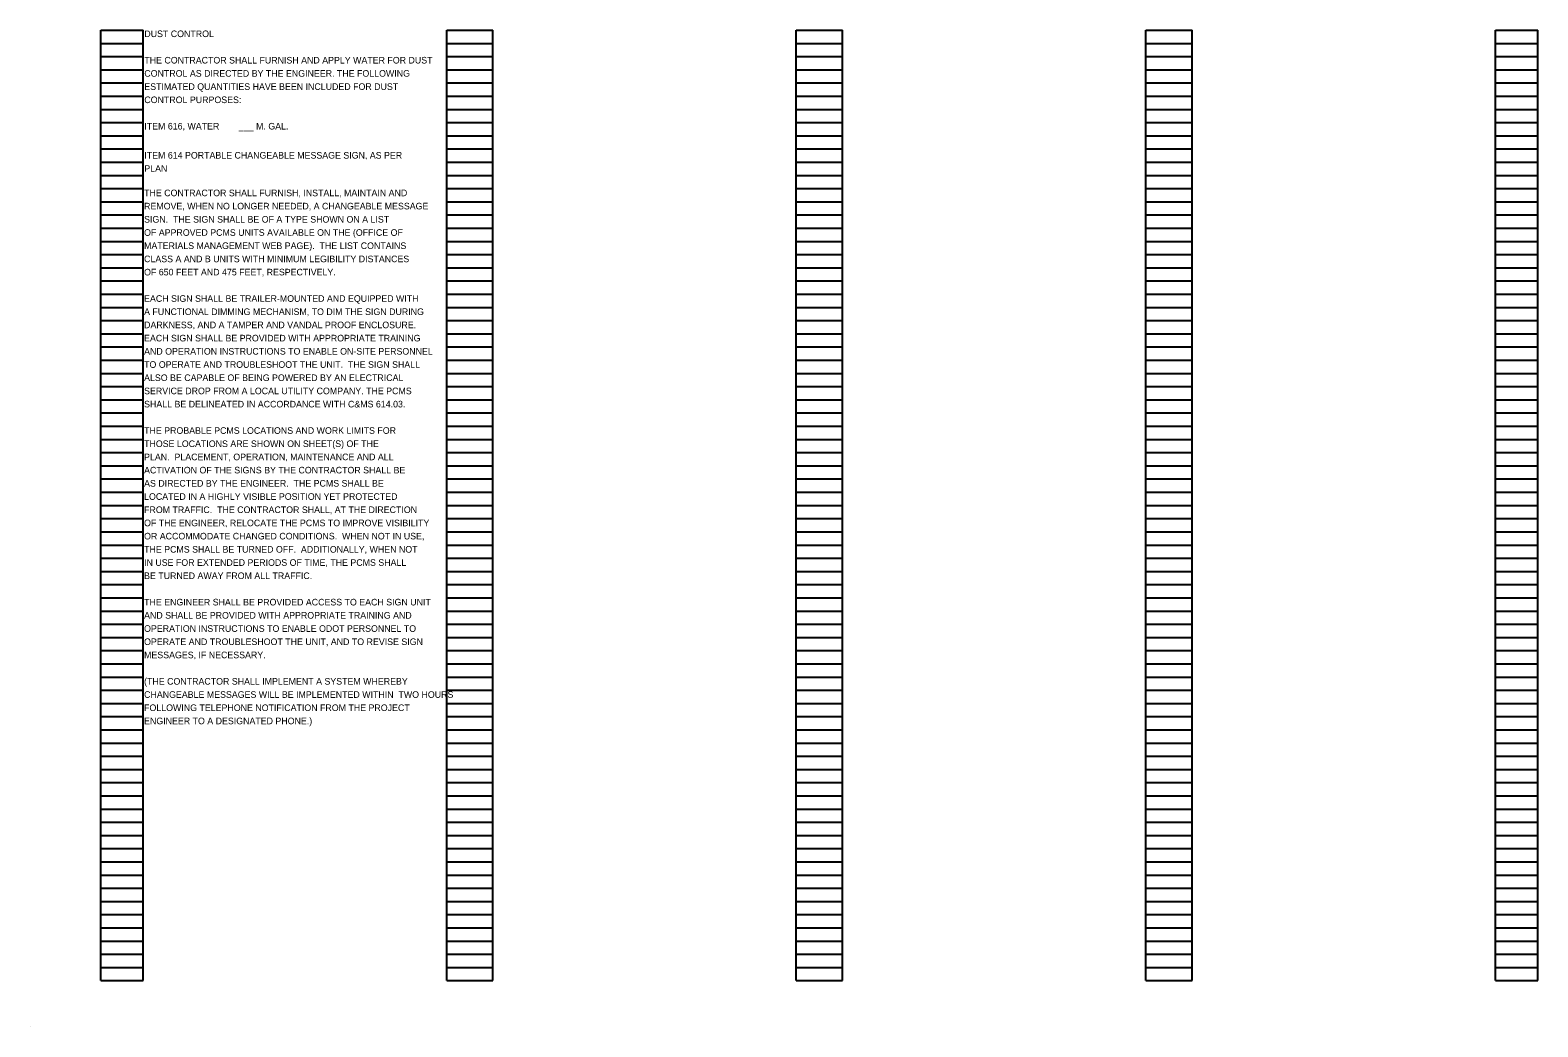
# Model space of a CAD drawing. Extents: x -68 to 43, y 0 to 22.
# Drawn here: x -68.29 to -36.29, y 0 to 21.14 of the extents above; entities that cross this region are included whole.
import ezdxf

# ---------------------------------------------------------------- set-up
doc = ezdxf.new("R2010")
doc.units = 0
for name, color, linetype in [('SH_Data', 7, 'Continuous'), ('SH_Text', 7, 'Continuous'), ('TX_P_Misc', 7, 'Continuous')]:
    doc.layers.add(name, color=color, linetype=linetype)

msp = doc.modelspace()

# ---------------------------------------------------------------- linework, layer by layer
at = {"layer": 'SH_Data'}
for p, q in [((-66.79, 0.98), (-66.79, 21.14)), ((-66.79, 21.14), (-65.89, 21.14)), ((-65.89, 0.98), (-65.89, 21.14)), ((-59.45, 0.98), (-59.45, 21.14)), ((-59.45, 21.14), (-58.47, 21.14)), ((-58.47, 0.98), (-58.47, 21.14)), ((-52.03, 0.98), (-52.03, 21.14)), ((-52.03, 21.14), (-51.05, 21.14)), ((-51.05, 0.98), (-51.05, 21.14)), ((-44.61, 0.98), (-44.61, 21.14)), ((-44.61, 21.14), (-43.63, 21.14)), ((-43.63, 0.98), (-43.63, 21.14)), ((-37.19, 0.98), (-37.19, 21.14)), ((-37.19, 21.14), (-36.29, 21.14)), ((-36.29, 0.98), (-36.29, 21.14)), ((-66.79, 20.86), (-65.89, 20.86)), ((-59.45, 20.86), (-58.47, 20.86)), ((-52.03, 20.86), (-51.05, 20.86)), ((-44.61, 20.86), (-43.63, 20.86)), ((-37.19, 20.86), (-36.29, 20.86)), ((-66.79, 20.58), (-65.89, 20.58)), ((-59.45, 20.58), (-58.47, 20.58)), ((-52.03, 20.58), (-51.05, 20.58)), ((-44.61, 20.58), (-43.63, 20.58)), ((-37.19, 20.58), (-36.29, 20.58)), ((-66.79, 20.3), (-65.89, 20.3)), ((-59.45, 20.3), (-58.47, 20.3)), ((-52.03, 20.3), (-51.05, 20.3)), ((-44.61, 20.3), (-43.63, 20.3)), ((-37.19, 20.3), (-36.29, 20.3)), ((-66.79, 20.02), (-65.89, 20.02)), ((-59.45, 20.02), (-58.47, 20.02)), ((-52.03, 20.02), (-51.05, 20.02)), ((-44.61, 20.02), (-43.63, 20.02)), ((-37.19, 20.02), (-36.29, 20.02)), ((-66.79, 19.74), (-65.89, 19.74)), ((-59.45, 19.74), (-58.47, 19.74)), ((-52.03, 19.74), (-51.05, 19.74)), ((-44.61, 19.74), (-43.63, 19.74)), ((-37.19, 19.74), (-36.29, 19.74)), ((-66.79, 19.46), (-65.89, 19.46)), ((-59.45, 19.46), (-58.47, 19.46)), ((-52.03, 19.46), (-51.05, 19.46)), ((-44.61, 19.46), (-43.63, 19.46)), ((-37.19, 19.46), (-36.29, 19.46)), ((-66.79, 19.18), (-65.89, 19.18)), ((-66.79, 18.9), (-65.89, 18.9)), ((-59.45, 19.18), (-58.47, 19.18)), ((-59.45, 18.9), (-58.47, 18.9)), ((-52.03, 19.18), (-51.05, 19.18)), ((-52.03, 18.9), (-51.05, 18.9)), ((-44.61, 19.18), (-43.63, 19.18)), ((-44.61, 18.9), (-43.63, 18.9)), ((-37.19, 19.18), (-36.29, 19.18)), ((-37.19, 18.9), (-36.29, 18.9)), ((-66.79, 18.62), (-65.89, 18.62)), ((-59.45, 18.62), (-58.47, 18.62)), ((-52.03, 18.62), (-51.05, 18.62)), ((-44.61, 18.62), (-43.63, 18.62)), ((-37.19, 18.62), (-36.29, 18.62)), ((-66.79, 18.34), (-65.89, 18.34)), ((-59.45, 18.34), (-58.47, 18.34)), ((-52.03, 18.34), (-51.05, 18.34)), ((-44.61, 18.34), (-43.63, 18.34)), ((-37.19, 18.34), (-36.29, 18.34)), ((-66.79, 18.06), (-65.89, 18.06)), ((-59.45, 18.06), (-58.47, 18.06)), ((-52.03, 18.06), (-51.05, 18.06)), ((-44.61, 18.06), (-43.63, 18.06)), ((-37.19, 18.06), (-36.29, 18.06)), ((-66.79, 17.78), (-65.89, 17.78)), ((-59.45, 17.78), (-58.47, 17.78)), ((-52.03, 17.78), (-51.05, 17.78)), ((-44.61, 17.78), (-43.63, 17.78)), ((-37.19, 17.78), (-36.29, 17.78)), ((-66.79, 17.5), (-65.89, 17.5)), ((-59.45, 17.5), (-58.47, 17.5)), ((-52.03, 17.5), (-51.05, 17.5)), ((-44.61, 17.5), (-43.63, 17.5)), ((-37.19, 17.5), (-36.29, 17.5)), ((-66.79, 17.22), (-65.89, 17.22)), ((-59.45, 17.22), (-58.47, 17.22)), ((-52.03, 17.22), (-51.05, 17.22)), ((-44.61, 17.22), (-43.63, 17.22)), ((-37.19, 17.22), (-36.29, 17.22)), ((-66.79, 16.94), (-65.89, 16.94)), ((-66.79, 16.66), (-65.89, 16.66)), ((-59.45, 16.94), (-58.47, 16.94)), ((-59.45, 16.66), (-58.47, 16.66)), ((-52.03, 16.94), (-51.05, 16.94)), ((-52.03, 16.66), (-51.05, 16.66)), ((-44.61, 16.94), (-43.63, 16.94)), ((-44.61, 16.66), (-43.63, 16.66)), ((-37.19, 16.94), (-36.29, 16.94)), ((-37.19, 16.66), (-36.29, 16.66)), ((-66.79, 16.38), (-65.89, 16.38)), ((-59.45, 16.38), (-58.47, 16.38)), ((-52.03, 16.38), (-51.05, 16.38)), ((-44.61, 16.38), (-43.63, 16.38)), ((-37.19, 16.38), (-36.29, 16.38)), ((-66.79, 16.1), (-65.89, 16.1)), ((-59.45, 16.1), (-58.47, 16.1)), ((-52.03, 16.1), (-51.05, 16.1)), ((-44.61, 16.1), (-43.63, 16.1)), ((-37.19, 16.1), (-36.29, 16.1)), ((-66.79, 15.82), (-65.89, 15.82)), ((-59.45, 15.82), (-58.47, 15.82)), ((-52.03, 15.82), (-51.05, 15.82)), ((-44.61, 15.82), (-43.63, 15.82)), ((-37.19, 15.82), (-36.29, 15.82)), ((-66.79, 15.54), (-65.89, 15.54)), ((-59.45, 15.54), (-58.47, 15.54)), ((-52.03, 15.54), (-51.05, 15.54)), ((-44.61, 15.54), (-43.63, 15.54)), ((-37.19, 15.54), (-36.29, 15.54)), ((-66.79, 15.26), (-65.89, 15.26)), ((-59.45, 15.26), (-58.47, 15.26)), ((-52.03, 15.26), (-51.05, 15.26)), ((-44.61, 15.26), (-43.63, 15.26)), ((-37.19, 15.26), (-36.29, 15.26)), ((-66.79, 14.98), (-65.89, 14.98)), ((-59.45, 14.98), (-58.47, 14.98)), ((-52.03, 14.98), (-51.05, 14.98)), ((-44.61, 14.98), (-43.63, 14.98)), ((-37.19, 14.98), (-36.29, 14.98)), ((-66.79, 14.7), (-65.89, 14.7)), ((-66.79, 14.42), (-65.89, 14.42)), ((-59.45, 14.7), (-58.47, 14.7)), ((-59.45, 14.42), (-58.47, 14.42)), ((-52.03, 14.7), (-51.05, 14.7)), ((-52.03, 14.42), (-51.05, 14.42)), ((-44.61, 14.7), (-43.63, 14.7)), ((-44.61, 14.42), (-43.63, 14.42)), ((-37.19, 14.7), (-36.29, 14.7)), ((-37.19, 14.42), (-36.29, 14.42)), ((-66.79, 14.14), (-65.89, 14.14)), ((-59.45, 14.14), (-58.47, 14.14)), ((-52.03, 14.14), (-51.05, 14.14)), ((-44.61, 14.14), (-43.63, 14.14)), ((-37.19, 14.14), (-36.29, 14.14)), ((-66.79, 13.86), (-65.89, 13.86)), ((-59.45, 13.86), (-58.47, 13.86)), ((-52.03, 13.86), (-51.05, 13.86)), ((-44.61, 13.86), (-43.63, 13.86)), ((-37.19, 13.86), (-36.29, 13.86)), ((-66.79, 13.58), (-65.89, 13.58)), ((-59.45, 13.58), (-58.47, 13.58)), ((-52.03, 13.58), (-51.05, 13.58)), ((-44.61, 13.58), (-43.63, 13.58)), ((-37.19, 13.58), (-36.29, 13.58)), ((-66.79, 13.3), (-65.89, 13.3)), ((-59.45, 13.3), (-58.47, 13.3)), ((-52.03, 13.3), (-51.05, 13.3)), ((-44.61, 13.3), (-43.63, 13.3)), ((-37.19, 13.3), (-36.29, 13.3)), ((-66.79, 13.02), (-65.89, 13.02)), ((-59.45, 13.02), (-58.47, 13.02)), ((-52.03, 13.02), (-51.05, 13.02)), ((-44.61, 13.02), (-43.63, 13.02)), ((-37.19, 13.02), (-36.29, 13.02)), ((-66.79, 12.74), (-65.89, 12.74)), ((-59.45, 12.74), (-58.47, 12.74)), ((-52.03, 12.74), (-51.05, 12.74)), ((-44.61, 12.74), (-43.63, 12.74)), ((-37.19, 12.74), (-36.29, 12.74)), ((-66.79, 12.46), (-65.89, 12.46)), ((-66.79, 12.18), (-65.89, 12.18)), ((-59.45, 12.46), (-58.47, 12.46)), ((-59.45, 12.18), (-58.47, 12.18)), ((-52.03, 12.46), (-51.05, 12.46)), ((-52.03, 12.18), (-51.05, 12.18)), ((-44.61, 12.46), (-43.63, 12.46)), ((-44.61, 12.18), (-43.63, 12.18)), ((-37.19, 12.46), (-36.29, 12.46)), ((-37.19, 12.18), (-36.29, 12.18)), ((-66.79, 11.9), (-65.89, 11.9)), ((-59.45, 11.9), (-58.47, 11.9)), ((-52.03, 11.9), (-51.05, 11.9)), ((-44.61, 11.9), (-43.63, 11.9)), ((-37.19, 11.9), (-36.29, 11.9)), ((-66.79, 11.62), (-65.89, 11.62)), ((-59.45, 11.62), (-58.47, 11.62)), ((-52.03, 11.62), (-51.05, 11.62)), ((-44.61, 11.62), (-43.63, 11.62)), ((-37.19, 11.62), (-36.29, 11.62)), ((-66.79, 11.34), (-65.89, 11.34)), ((-59.45, 11.34), (-58.47, 11.34)), ((-52.03, 11.34), (-51.05, 11.34)), ((-44.61, 11.34), (-43.63, 11.34)), ((-37.19, 11.34), (-36.29, 11.34)), ((-66.79, 11.06), (-65.89, 11.06)), ((-59.45, 11.06), (-58.47, 11.06)), ((-52.03, 11.06), (-51.05, 11.06)), ((-44.61, 11.06), (-43.63, 11.06)), ((-37.19, 11.06), (-36.29, 11.06)), ((-66.79, 10.78), (-65.89, 10.78)), ((-59.45, 10.78), (-58.47, 10.78)), ((-52.03, 10.78), (-51.05, 10.78)), ((-44.61, 10.78), (-43.63, 10.78)), ((-37.19, 10.78), (-36.29, 10.78)), ((-66.79, 10.5), (-65.89, 10.5)), ((-59.45, 10.5), (-58.47, 10.5)), ((-52.03, 10.5), (-51.05, 10.5)), ((-44.61, 10.5), (-43.63, 10.5)), ((-37.19, 10.5), (-36.29, 10.5)), ((-66.79, 10.22), (-65.89, 10.22)), ((-66.79, 9.94), (-65.89, 9.94)), ((-59.45, 10.22), (-58.47, 10.22)), ((-59.45, 9.94), (-58.47, 9.94)), ((-52.03, 10.22), (-51.05, 10.22)), ((-52.03, 9.94), (-51.05, 9.94)), ((-44.61, 10.22), (-43.63, 10.22)), ((-44.61, 9.94), (-43.63, 9.94)), ((-37.19, 10.22), (-36.29, 10.22)), ((-37.19, 9.94), (-36.29, 9.94)), ((-66.79, 9.66), (-65.89, 9.66)), ((-59.45, 9.66), (-58.47, 9.66)), ((-52.03, 9.66), (-51.05, 9.66)), ((-44.61, 9.66), (-43.63, 9.66)), ((-37.19, 9.66), (-36.29, 9.66)), ((-66.79, 9.38), (-65.89, 9.38)), ((-59.45, 9.38), (-58.47, 9.38)), ((-52.03, 9.38), (-51.05, 9.38)), ((-44.61, 9.38), (-43.63, 9.38)), ((-37.19, 9.38), (-36.29, 9.38)), ((-66.79, 9.1), (-65.89, 9.1)), ((-59.45, 9.1), (-58.47, 9.1)), ((-52.03, 9.1), (-51.05, 9.1)), ((-44.61, 9.1), (-43.63, 9.1)), ((-37.19, 9.1), (-36.29, 9.1)), ((-66.79, 8.82), (-65.89, 8.82)), ((-59.45, 8.82), (-58.47, 8.82)), ((-52.03, 8.82), (-51.05, 8.82)), ((-44.61, 8.82), (-43.63, 8.82)), ((-37.19, 8.82), (-36.29, 8.82)), ((-66.79, 8.54), (-65.89, 8.54)), ((-59.45, 8.54), (-58.47, 8.54)), ((-52.03, 8.54), (-51.05, 8.54)), ((-44.61, 8.54), (-43.63, 8.54)), ((-37.19, 8.54), (-36.29, 8.54)), ((-66.79, 8.26), (-65.89, 8.26)), ((-59.45, 8.26), (-58.47, 8.26)), ((-52.03, 8.26), (-51.05, 8.26)), ((-44.61, 8.26), (-43.63, 8.26)), ((-37.19, 8.26), (-36.29, 8.26)), ((-66.79, 7.98), (-65.89, 7.98)), ((-66.79, 7.7), (-65.89, 7.7)), ((-59.45, 7.98), (-58.47, 7.98)), ((-59.45, 7.7), (-58.47, 7.7)), ((-52.03, 7.98), (-51.05, 7.98)), ((-52.03, 7.7), (-51.05, 7.7)), ((-44.61, 7.98), (-43.63, 7.98)), ((-44.61, 7.7), (-43.63, 7.7)), ((-37.19, 7.98), (-36.29, 7.98)), ((-37.19, 7.7), (-36.29, 7.7)), ((-66.79, 7.42), (-65.89, 7.42)), ((-59.45, 7.42), (-58.47, 7.42)), ((-52.03, 7.42), (-51.05, 7.42)), ((-44.61, 7.42), (-43.63, 7.42)), ((-37.19, 7.42), (-36.29, 7.42)), ((-66.79, 7.14), (-65.89, 7.14)), ((-59.45, 7.14), (-58.47, 7.14)), ((-52.03, 7.14), (-51.05, 7.14)), ((-44.61, 7.14), (-43.63, 7.14)), ((-37.19, 7.14), (-36.29, 7.14)), ((-66.79, 6.86), (-65.89, 6.86)), ((-59.45, 6.86), (-58.47, 6.86)), ((-52.03, 6.86), (-51.05, 6.86)), ((-44.61, 6.86), (-43.63, 6.86)), ((-37.19, 6.86), (-36.29, 6.86)), ((-66.79, 6.58), (-65.89, 6.58)), ((-59.45, 6.58), (-58.47, 6.58)), ((-52.03, 6.58), (-51.05, 6.58)), ((-44.61, 6.58), (-43.63, 6.58)), ((-37.19, 6.58), (-36.29, 6.58)), ((-66.79, 6.3), (-65.89, 6.3)), ((-59.45, 6.3), (-58.47, 6.3)), ((-52.03, 6.3), (-51.05, 6.3)), ((-44.61, 6.3), (-43.63, 6.3)), ((-37.19, 6.3), (-36.29, 6.3)), ((-66.79, 6.02), (-65.89, 6.02)), ((-59.45, 6.02), (-58.47, 6.02)), ((-52.03, 6.02), (-51.05, 6.02)), ((-44.61, 6.02), (-43.63, 6.02)), ((-37.19, 6.02), (-36.29, 6.02)), ((-66.79, 5.74), (-65.89, 5.74)), ((-66.79, 5.46), (-65.89, 5.46)), ((-59.45, 5.74), (-58.47, 5.74)), ((-59.45, 5.46), (-58.47, 5.46)), ((-52.03, 5.74), (-51.05, 5.74)), ((-52.03, 5.46), (-51.05, 5.46)), ((-44.61, 5.74), (-43.63, 5.74)), ((-44.61, 5.46), (-43.63, 5.46)), ((-37.19, 5.74), (-36.29, 5.74)), ((-37.19, 5.46), (-36.29, 5.46)), ((-66.79, 5.18), (-65.89, 5.18)), ((-59.45, 5.18), (-58.47, 5.18)), ((-52.03, 5.18), (-51.05, 5.18)), ((-44.61, 5.18), (-43.63, 5.18)), ((-37.19, 5.18), (-36.29, 5.18)), ((-66.79, 4.9), (-65.89, 4.9)), ((-59.45, 4.9), (-58.47, 4.9)), ((-52.03, 4.9), (-51.05, 4.9)), ((-44.61, 4.9), (-43.63, 4.9)), ((-37.19, 4.9), (-36.29, 4.9)), ((-66.79, 4.62), (-65.89, 4.62)), ((-59.45, 4.62), (-58.47, 4.62)), ((-52.03, 4.62), (-51.05, 4.62)), ((-44.61, 4.62), (-43.63, 4.62)), ((-37.19, 4.62), (-36.29, 4.62)), ((-66.79, 4.34), (-65.89, 4.34)), ((-59.45, 4.34), (-58.47, 4.34)), ((-52.03, 4.34), (-51.05, 4.34)), ((-44.61, 4.34), (-43.63, 4.34)), ((-37.19, 4.34), (-36.29, 4.34)), ((-66.79, 4.06), (-65.89, 4.06)), ((-59.45, 4.06), (-58.47, 4.06)), ((-52.03, 4.06), (-51.05, 4.06)), ((-44.61, 4.06), (-43.63, 4.06)), ((-37.19, 4.06), (-36.29, 4.06)), ((-66.79, 3.78), (-65.89, 3.78)), ((-59.45, 3.78), (-58.47, 3.78)), ((-52.03, 3.78), (-51.05, 3.78)), ((-44.61, 3.78), (-43.63, 3.78)), ((-37.19, 3.78), (-36.29, 3.78)), ((-66.79, 3.5), (-65.89, 3.5)), ((-66.79, 3.22), (-65.89, 3.22)), ((-59.45, 3.5), (-58.47, 3.5)), ((-59.45, 3.22), (-58.47, 3.22)), ((-52.03, 3.5), (-51.05, 3.5)), ((-52.03, 3.22), (-51.05, 3.22)), ((-44.61, 3.5), (-43.63, 3.5)), ((-44.61, 3.22), (-43.63, 3.22)), ((-37.19, 3.5), (-36.29, 3.5)), ((-37.19, 3.22), (-36.29, 3.22)), ((-66.79, 2.94), (-65.89, 2.94)), ((-59.45, 2.94), (-58.47, 2.94)), ((-52.03, 2.94), (-51.05, 2.94)), ((-44.61, 2.94), (-43.63, 2.94)), ((-37.19, 2.94), (-36.29, 2.94)), ((-66.79, 2.66), (-65.89, 2.66)), ((-59.45, 2.66), (-58.47, 2.66)), ((-52.03, 2.66), (-51.05, 2.66)), ((-44.61, 2.66), (-43.63, 2.66)), ((-37.19, 2.66), (-36.29, 2.66)), ((-66.79, 2.38), (-65.89, 2.38)), ((-59.45, 2.38), (-58.47, 2.38)), ((-52.03, 2.38), (-51.05, 2.38)), ((-44.61, 2.38), (-43.63, 2.38)), ((-37.19, 2.38), (-36.29, 2.38)), ((-66.79, 2.1), (-65.89, 2.1)), ((-59.45, 2.1), (-58.47, 2.1)), ((-52.03, 2.1), (-51.05, 2.1)), ((-44.61, 2.1), (-43.63, 2.1)), ((-37.19, 2.1), (-36.29, 2.1)), ((-66.79, 1.82), (-65.89, 1.82)), ((-59.45, 1.82), (-58.47, 1.82)), ((-52.03, 1.82), (-51.05, 1.82)), ((-44.61, 1.82), (-43.63, 1.82)), ((-37.19, 1.82), (-36.29, 1.82)), ((-66.79, 1.54), (-65.89, 1.54)), ((-59.45, 1.54), (-58.47, 1.54)), ((-52.03, 1.54), (-51.05, 1.54)), ((-44.61, 1.54), (-43.63, 1.54)), ((-37.19, 1.54), (-36.29, 1.54)), ((-66.79, 1.26), (-65.89, 1.26)), ((-66.79, 0.98), (-65.89, 0.98)), ((-59.45, 1.26), (-58.47, 1.26)), ((-59.45, 0.98), (-58.47, 0.98)), ((-52.03, 1.26), (-51.05, 1.26)), ((-52.03, 0.98), (-51.05, 0.98)), ((-44.61, 1.26), (-43.63, 1.26)), ((-44.61, 0.98), (-43.63, 0.98)), ((-37.19, 1.26), (-36.29, 1.26)), ((-37.19, 0.98), (-36.29, 0.98)), ((-68.29, 0), (-68.29, 0))]:
    msp.add_line(p, q, dxfattribs=at)

# ---------------------------------------------------------------- texts
at = {"layer": 'SH_Text'}
for s, p in [('DUST CONTROL', (-65.867, 20.993)), ('THE CONTRACTOR SHALL FURNISH AND APPLY WATER FOR DUST', (-65.867, 20.433)), ('CONTROL AS DIRECTED BY THE ENGINEER. THE FOLLOWING', (-65.867, 20.153)), ('ESTIMATED QUANTITIES HAVE BEEN INCLUDED FOR DUST', (-65.867, 19.873)), ('CONTROL PURPOSES:', (-65.867, 19.593)), ('ITEM 616, WATER        ___ M. GAL.', (-65.867, 19.033)), ('THE CONTRACTOR SHALL FURNISH, INSTALL, MAINTAIN AND', (-65.872, 17.618)), ('REMOVE, WHEN NO LONGER NEEDED, A CHANGEABLE MESSAGE', (-65.872, 17.338)), ('SIGN.  THE SIGN SHALL BE OF A TYPE SHOWN ON A LIST', (-65.872, 17.058)), ('OF APPROVED PCMS UNITS AVAILABLE ON THE (OFFICE OF', (-65.872, 16.778)), ('MATERIALS MANAGEMENT WEB PAGE).  THE LIST CONTAINS', (-65.872, 16.498)), ('CLASS A AND B UNITS WITH MINIMUM LEGIBILITY DISTANCES', (-65.872, 16.218)), ('OF 650 FEET AND 475 FEET, RESPECTIVELY.', (-65.872, 15.938)), ('EACH SIGN SHALL BE TRAILER-MOUNTED AND EQUIPPED WITH', (-65.872, 15.378)), ('A FUNCTIONAL DIMMING MECHANISM, TO DIM THE SIGN DURING', (-65.872, 15.098)), ('DARKNESS, AND A TAMPER AND VANDAL PROOF ENCLOSURE.', (-65.872, 14.818)), ('EACH SIGN SHALL BE PROVIDED WITH APPROPRIATE TRAINING', (-65.872, 14.538)), ('AND OPERATION INSTRUCTIONS TO ENABLE ON-SITE PERSONNEL', (-65.872, 14.258)), ('TO OPERATE AND TROUBLESHOOT THE UNIT.  THE SIGN SHALL', (-65.872, 13.978)), ('ALSO BE CAPABLE OF BEING POWERED BY AN ELECTRICAL', (-65.872, 13.698)), ('SERVICE DROP FROM A LOCAL UTILITY COMPANY. THE PCMS', (-65.872, 13.418)), ('SHALL BE DELINEATED IN ACCORDANCE WITH C&MS 614.03.', (-65.872, 13.138)), ('THE PROBABLE PCMS LOCATIONS AND WORK LIMITS FOR', (-65.872, 12.578)), ('THOSE LOCATIONS ARE SHOWN ON SHEET(S) OF THE', (-65.872, 12.298)), ('ACTIVATION OF THE SIGNS BY THE CONTRACTOR SHALL BE', (-65.872, 11.738)), ('PLAN.  PLACEMENT, OPERATION, MAINTENANCE AND ALL', (-65.872, 12.018)), ('AS DIRECTED BY THE ENGINEER.  THE PCMS SHALL BE', (-65.872, 11.458)), ('LOCATED IN A HIGHLY VISIBLE POSITION YET PROTECTED', (-65.872, 11.178)), ('FROM TRAFFIC.  THE CONTRACTOR SHALL, AT THE DIRECTION', (-65.872, 10.898)), ('OF THE ENGINEER, RELOCATE THE PCMS TO IMPROVE VISIBILITY', (-65.872, 10.618)), ('OR ACCOMMODATE CHANGED CONDITIONS.  WHEN NOT IN USE,', (-65.872, 10.338)), ('THE PCMS SHALL BE TURNED OFF.  ADDITIONALLY, WHEN NOT', (-65.872, 10.058)), ('BE TURNED AWAY FROM ALL TRAFFIC.', (-65.872, 9.498)), ('IN USE FOR EXTENDED PERIODS OF TIME, THE PCMS SHALL', (-65.872, 9.778)), ('THE ENGINEER SHALL BE PROVIDED ACCESS TO EACH SIGN UNIT', (-65.872, 8.938)), ('AND SHALL BE PROVIDED WITH APPROPRIATE TRAINING AND', (-65.872, 8.658)), ('OPERATION INSTRUCTIONS TO ENABLE ODOT PERSONNEL TO', (-65.872, 8.378)), ('OPERATE AND TROUBLESHOOT THE UNIT, AND TO REVISE SIGN', (-65.872, 8.098)), ('MESSAGES, IF NECESSARY.', (-65.872, 7.818)), ('(THE CONTRACTOR SHALL IMPLEMENT A SYSTEM WHEREBY', (-65.872, 7.258)), ('CHANGEABLE MESSAGES WILL BE IMPLEMENTED WITHIN  TWO HOURS', (-65.872, 6.978)), ('FOLLOWING TELEPHONE NOTIFICATION FROM THE PROJECT', (-65.872, 6.698)), ('ENGINEER TO A DESIGNATED PHONE.)', (-65.872, 6.418))]:
    msp.add_text(s, height=0.14, dxfattribs=at).set_placement(p)
at = {"layer": 'TX_P_Misc'}
for s, p in [('PLAN', (-65.867, 18.136)), ('ITEM 614 PORTABLE CHANGEABLE MESSAGE SIGN, AS PER', (-65.867, 18.416))]:
    msp.add_text(s, height=0.14, dxfattribs=at).set_placement(p)

doc.saveas('drawing.dxf')
